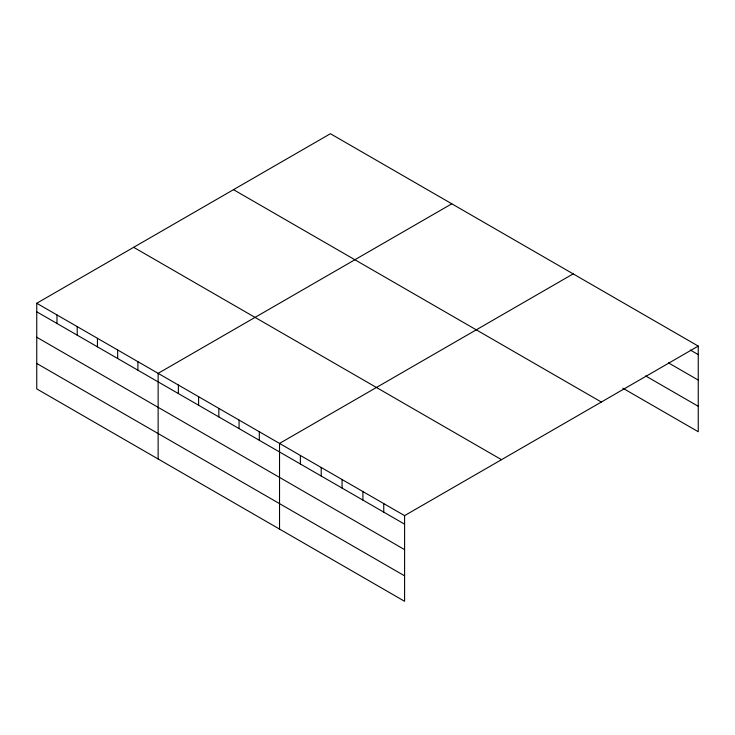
<?xml version="1.0" encoding="UTF-8"?>
<svg xmlns="http://www.w3.org/2000/svg" width="735" height="735" viewBox="0 0 735 735"><rect width="100%" height="100%" fill="white"/><g stroke="black" fill="none" stroke-linecap="round" stroke-linejoin="round"><path stroke-width="1.1" d="M622.811 388.19L698.25 431.739L698.25 346.093L330.41 133.715L36.75 303.261L36.75 388.907L404.59 601.285L404.59 515.63L36.75 303.261M451.795 203.797L158.135 373.343L158.135 458.998M573.181 273.879L279.53 443.425L279.53 529.081M404.59 515.63L698.25 346.093M690.312 350.044L698.25 354.619M668.473 362.879L698.25 380.078M645.642 375.925L698.25 406.29M233.5 189.667L601.34 402.036M133.66 247.309L501.5 459.678M36.75 311.796L404.59 524.165M36.75 337.246L404.59 549.615M36.75 363.457L404.59 575.836M383.753 503.594L383.753 512.13M362.906 491.559L362.906 500.094M342.06 479.523L342.06 488.058M321.213 467.488L321.213 476.023M300.376 455.461L300.376 463.996M259.299 431.739L259.299 440.274M239.068 420.062L239.068 428.597M218.837 408.384L218.837 416.92M198.597 396.698L198.597 405.233M178.366 385.021L178.366 393.556M137.904 361.657L137.904 370.192M117.674 349.979L117.674 358.515M97.443 338.302L97.443 346.837M77.212 326.616L77.212 335.151M56.981 314.938L56.981 323.473"/></g></svg>
